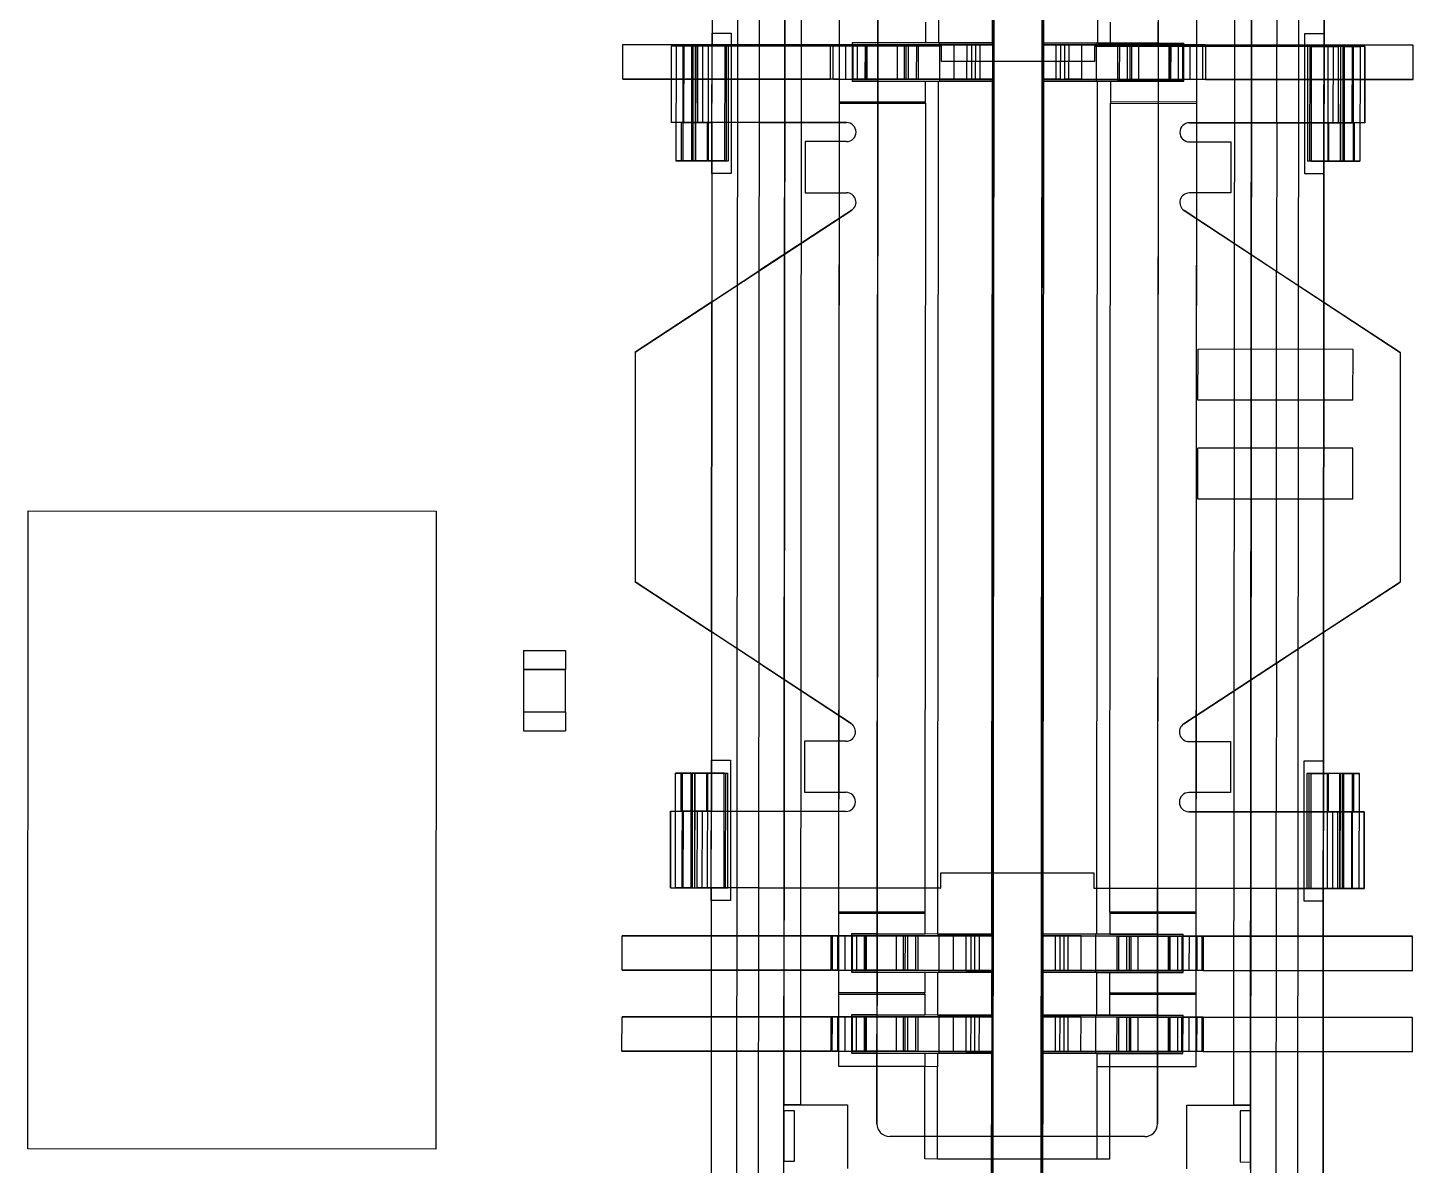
# Model space of a CAD drawing. Extents: x 21 to 75.1, y 333 to 387.
# Drawn here: x 52.6 to 63.47, y 354.5 to 363.42 of the extents above; entities that cross this region are included whole.
import ezdxf

# ---------------------------------------------------------------- set-up
doc = ezdxf.new("R2010")
doc.units = 0
doc.layers.get('0').update_dxf_attribs({"linetype": 'CONTINUOUS'})

msp = doc.modelspace()

# ---------------------------------------------------------------- linework, layer by layer
at = {"color": 7, "linetype": 'CONTINUOUS'}
for p, q in [((57.973, 367.177), (57.97, 363.377)), ((58.173, 367.177), (58.161, 352.777)), ((62.573, 367.173), (62.561, 352.773)), ((62.773, 367.173), (62.77, 363.373)), ((57.972, 366.377), (57.97, 363.277)), ((58.342, 366.377), (58.34, 363.277)), ((58.532, 353.576), (58.542, 366.376)), ((62.202, 366.373), (62.192, 353.573)), ((62.402, 366.373), (62.4, 363.273)), ((62.77, 363.273), (62.772, 366.373)), ((58.172, 366.077), (58.162, 353.877)), ((62.572, 366.073), (62.562, 353.873)), ((59.271, 365.123), (59.27, 363.276)), ((61.47, 363.274), (61.471, 365.122)), ((58.541, 364.976), (58.533, 354.976)), ((58.671, 364.976), (58.663, 354.976)), ((62.063, 354.974), (62.071, 364.974)), ((62.193, 354.973), (62.201, 364.973)), ((58.963, 355.276), (58.971, 364.676)), ((60.181, 364.675), (60.171, 353.025)), ((60.173, 354.551), (60.181, 364.675)), ((60.551, 353.025), (60.561, 364.675)), ((60.561, 364.675), (60.553, 354.551)), ((61.771, 364.674), (61.763, 355.274)), ((59.27, 363.301), (59.27, 363.636)), ((59.745, 363.635), (59.745, 363.3)), ((60.17, 363.3), (60.17, 363.635)), ((60.57, 363.635), (60.57, 363.3)), ((60.995, 363.299), (60.995, 363.634)), ((61.47, 363.634), (61.47, 363.299)), ((58.969, 362.839), (58.97, 363.464)), ((59.645, 363.463), (59.645, 363.301)), ((61.095, 363.299), (61.095, 363.462)), ((61.77, 363.461), (61.769, 362.836)), ((57.269, 363.017), (57.27, 363.287)), ((58.9, 363.286), (57.27, 363.287)), ((57.27, 363.287), (58.92, 363.286)), ((57.969, 362.277), (57.97, 363.377)), ((57.97, 363.377), (58.12, 363.377)), ((58.12, 363.377), (58.119, 362.277)), ((58.899, 363.016), (58.9, 363.286)), ((58.967, 363.286), (58.9, 363.286)), ((58.919, 363.016), (58.92, 363.286)), ((58.92, 363.286), (59.019, 363.286)), ((58.967, 363.286), (58.966, 363.016)), ((59.422, 363.286), (58.967, 363.286)), ((59.018, 363.016), (59.019, 363.286)), ((59.019, 363.286), (59.489, 363.286)), ((59.07, 363.301), (59.069, 363.001)), ((59.07, 363.286), (59.069, 363.016)), ((59.27, 363.301), (59.07, 363.301)), ((59.645, 363.301), (59.07, 363.301)), ((59.11, 363.286), (59.07, 363.286)), ((59.078, 363.286), (59.478, 363.286)), ((59.078, 363.016), (59.078, 363.286)), ((59.511, 363.286), (59.11, 363.286)), ((59.11, 363.016), (59.11, 363.286)), ((59.17, 363.286), (59.169, 363.016)), ((59.186, 363.286), (59.17, 363.286)), ((59.175, 363.286), (59.174, 363.016)), ((59.575, 363.286), (59.175, 363.286)), ((59.186, 363.286), (59.511, 363.286)), ((59.186, 363.016), (59.186, 363.286)), ((59.269, 363.001), (59.27, 363.301)), ((59.757, 363.3), (59.27, 363.301)), ((59.422, 363.286), (59.422, 363.016)), ((59.59, 363.286), (59.422, 363.286)), ((59.478, 363.286), (59.97, 363.285)), ((59.478, 363.016), (59.478, 363.286)), ((59.489, 363.286), (59.489, 363.016)), ((59.489, 363.286), (59.59, 363.286)), ((59.511, 363.016), (59.511, 363.286)), ((59.574, 363.016), (59.575, 363.286)), ((59.575, 363.286), (59.87, 363.285)), ((59.589, 363.016), (59.59, 363.286)), ((59.59, 363.286), (60.17, 363.285)), ((60.07, 363.285), (59.59, 363.286)), ((59.745, 363.3), (59.645, 363.301)), ((59.745, 363.3), (60.17, 363.3)), ((59.756, 363), (59.757, 363.3)), ((60.17, 363.3), (59.757, 363.3)), ((59.869, 363.015), (59.87, 363.285)), ((60.005, 363.285), (59.87, 363.285)), ((59.969, 363.015), (59.97, 363.285)), ((59.97, 363.285), (60.005, 363.285)), ((60.005, 363.285), (60.004, 363.015)), ((60.005, 363.285), (60.035, 363.285)), ((60.035, 363.285), (60.034, 363.015)), ((60.035, 363.285), (60.07, 363.285)), ((60.17, 363.285), (60.035, 363.285)), ((60.07, 363.285), (60.069, 363.015)), ((60.17, 363.285), (60.07, 363.285)), ((60.17, 363.3), (60.169, 363)), ((60.17, 363.285), (60.169, 363.015)), ((60.17, 363.285), (60.17, 363.3)), ((60.57, 363.3), (60.569, 363)), ((60.569, 363.015), (60.57, 363.285)), ((60.57, 363.3), (60.57, 363.285)), ((60.57, 363.3), (60.995, 363.299)), ((60.983, 363.299), (60.57, 363.3)), ((60.57, 363.285), (60.67, 363.285)), ((60.705, 363.285), (60.57, 363.285)), ((60.57, 363.285), (61.15, 363.284)), ((60.669, 363.015), (60.67, 363.285)), ((61.15, 363.284), (60.67, 363.285)), ((60.705, 363.285), (60.67, 363.285)), ((60.704, 363.015), (60.705, 363.285)), ((60.735, 363.285), (60.705, 363.285)), ((60.735, 363.285), (60.734, 363.015)), ((60.87, 363.285), (60.735, 363.285)), ((60.77, 363.285), (60.735, 363.285)), ((60.769, 363.015), (60.77, 363.285)), ((60.77, 363.285), (61.261, 363.284)), ((60.869, 363.015), (60.87, 363.285)), ((60.87, 363.285), (61.165, 363.284)), ((60.983, 363.299), (60.983, 362.999)), ((61.47, 363.299), (60.983, 363.299)), ((60.995, 363.299), (61.095, 363.299)), ((61.095, 363.299), (61.67, 363.299)), ((61.15, 363.284), (61.149, 363.014)), ((61.15, 363.284), (61.25, 363.284)), ((61.317, 363.284), (61.15, 363.284)), ((61.165, 363.284), (61.164, 363.014)), ((61.565, 363.284), (61.165, 363.284)), ((61.228, 363.284), (61.553, 363.284)), ((61.629, 363.284), (61.228, 363.284)), ((61.228, 363.014), (61.228, 363.284)), ((61.25, 363.014), (61.25, 363.284)), ((61.25, 363.284), (61.719, 363.284)), ((61.261, 363.284), (61.661, 363.284)), ((61.261, 363.014), (61.261, 363.284)), ((61.772, 363.284), (61.317, 363.284)), ((61.317, 363.014), (61.317, 363.284)), ((61.47, 363.299), (61.469, 362.999)), ((61.47, 363.299), (61.67, 363.299)), ((61.553, 363.284), (61.57, 363.284)), ((61.553, 363.284), (61.553, 363.014)), ((61.564, 363.014), (61.565, 363.284)), ((61.569, 363.014), (61.57, 363.284)), ((61.629, 363.284), (61.669, 363.284)), ((61.629, 363.014), (61.629, 363.284)), ((61.661, 363.014), (61.661, 363.284)), ((61.669, 362.999), (61.67, 363.299)), ((61.669, 363.014), (61.67, 363.284)), ((62.619, 362.273), (62.62, 363.373)), ((62.62, 363.373), (62.77, 363.373)), ((62.77, 363.373), (62.769, 362.273)), ((57.65, 363.277), (57.649, 362.677)), ((57.65, 363.277), (57.649, 362.677)), ((57.742, 363.277), (57.65, 363.277)), ((57.65, 363.277), (57.75, 363.277)), ((57.688, 363.277), (57.687, 362.377)), ((57.842, 363.277), (57.688, 363.277)), ((57.688, 363.277), (57.821, 363.277)), ((57.742, 363.277), (57.741, 362.377)), ((57.809, 363.277), (57.742, 363.277)), ((57.749, 362.677), (57.75, 363.277)), ((57.75, 363.277), (59.77, 363.275)), ((57.809, 363.277), (57.808, 362.377)), ((57.809, 363.277), (57.839, 363.277)), ((57.821, 362.377), (57.821, 363.277)), ((57.839, 362.377), (57.84, 363.277)), ((57.842, 363.277), (57.841, 362.377)), ((58.081, 363.277), (57.842, 363.277)), ((57.856, 363.277), (57.856, 362.677)), ((57.856, 363.277), (57.856, 362.677)), ((57.896, 363.277), (57.856, 363.277)), ((57.856, 363.277), (57.94, 363.277)), ((57.896, 363.277), (57.896, 362.677)), ((57.97, 363.277), (57.896, 363.277)), ((57.94, 363.277), (57.939, 362.377)), ((57.94, 363.277), (58.069, 363.277)), ((57.969, 362.677), (57.97, 363.277)), ((57.97, 363.277), (58.34, 363.277)), ((58.069, 363.277), (58.068, 362.377)), ((58.069, 363.277), (58.099, 363.277)), ((58.081, 363.277), (58.081, 362.377)), ((58.099, 362.377), (58.1, 363.277)), ((58.34, 363.277), (58.339, 362.677)), ((59.27, 363.276), (58.34, 363.277)), ((59.27, 363.276), (59.264, 356.676)), ((59.77, 363.275), (59.27, 363.276)), ((59.77, 363.155), (59.77, 363.275)), ((60.97, 363.274), (60.97, 363.154)), ((61.47, 363.274), (60.97, 363.274)), ((60.97, 363.274), (62.99, 363.273)), ((61.47, 363.274), (61.464, 356.674)), ((62.4, 363.273), (61.47, 363.274)), ((61.719, 363.014), (61.719, 363.284)), ((61.719, 363.284), (61.82, 363.284)), ((61.839, 363.284), (61.772, 363.284)), ((61.772, 363.014), (61.772, 363.284)), ((61.819, 363.014), (61.82, 363.284)), ((61.82, 363.284), (63.47, 363.282)), ((63.47, 363.282), (61.839, 363.284)), ((61.839, 363.284), (61.839, 363.014)), ((62.399, 362.673), (62.4, 363.273)), ((62.77, 363.273), (62.4, 363.273)), ((62.64, 363.273), (62.639, 362.373)), ((62.67, 363.273), (62.64, 363.273)), ((62.658, 363.273), (62.657, 362.373)), ((62.898, 363.273), (62.658, 363.273)), ((62.67, 363.273), (62.67, 362.373)), ((62.67, 363.273), (62.799, 363.273)), ((62.769, 362.673), (62.77, 363.273)), ((62.843, 363.273), (62.77, 363.273)), ((62.799, 363.273), (62.799, 362.373)), ((62.799, 363.273), (62.883, 363.273)), ((62.842, 362.673), (62.843, 363.273)), ((62.883, 363.273), (62.843, 363.273)), ((62.882, 362.673), (62.883, 363.273)), ((62.882, 362.673), (62.883, 363.273)), ((62.898, 363.273), (62.897, 362.373)), ((63.052, 363.273), (62.898, 363.273)), ((62.9, 363.273), (62.899, 362.373)), ((62.93, 363.273), (62.9, 363.273)), ((62.918, 363.273), (62.917, 362.373)), ((62.918, 363.273), (63.052, 363.273)), ((62.93, 362.373), (62.93, 363.273)), ((62.998, 363.273), (62.93, 363.273)), ((62.99, 363.273), (62.989, 362.673)), ((63.09, 363.273), (62.99, 363.273)), ((62.998, 363.273), (62.997, 362.373)), ((63.09, 363.273), (62.998, 363.273)), ((63.052, 363.273), (63.051, 362.373)), ((63.089, 362.673), (63.09, 363.273)), ((63.09, 363.273), (63.089, 362.673)), ((63.469, 363.012), (63.47, 363.282)), ((60.97, 363.154), (59.77, 363.155)), ((57.269, 363.017), (58.899, 363.016)), ((58.919, 363.016), (57.269, 363.017)), ((58.966, 363.016), (58.899, 363.016)), ((58.919, 363.016), (59.018, 363.016)), ((58.966, 363.016), (59.422, 363.016)), ((59.018, 363.016), (59.489, 363.016)), ((59.069, 363.001), (59.644, 363.001)), ((59.269, 363.001), (59.069, 363.001)), ((59.11, 363.016), (59.07, 363.016)), ((59.078, 363.016), (59.478, 363.016)), ((59.511, 363.016), (59.11, 363.016)), ((59.186, 363.016), (59.17, 363.016)), ((59.574, 363.016), (59.174, 363.016)), ((59.186, 363.016), (59.511, 363.016)), ((59.264, 356.316), (59.269, 363.001)), ((59.269, 363.001), (59.756, 363)), ((59.589, 363.016), (59.422, 363.016)), ((59.478, 363.016), (59.969, 363.015)), ((59.489, 363.016), (59.589, 363.016)), ((59.869, 363.015), (59.574, 363.016)), ((59.589, 363.016), (60.169, 363.015)), ((60.069, 363.015), (59.589, 363.016)), ((59.644, 363.001), (59.744, 363)), ((59.644, 362.838), (59.644, 363.001)), ((59.744, 363), (59.739, 356.315)), ((59.744, 363), (60.169, 363)), ((60.169, 363), (59.756, 363)), ((60.004, 363.015), (59.869, 363.015)), ((59.969, 363.015), (60.004, 363.015)), ((60.004, 363.015), (60.034, 363.015)), ((60.034, 363.015), (60.069, 363.015)), ((60.034, 363.015), (60.169, 363.015)), ((60.169, 363.015), (60.069, 363.015)), ((60.164, 356.315), (60.169, 363)), ((60.169, 363), (60.169, 363.015)), ((60.569, 363), (60.564, 356.315)), ((60.669, 363.015), (60.569, 363.015)), ((60.569, 363.015), (61.149, 363.014)), ((60.704, 363.015), (60.569, 363.015)), ((60.569, 363.015), (60.569, 363)), ((60.569, 363), (60.994, 362.999)), ((60.983, 362.999), (60.569, 363)), ((61.149, 363.014), (60.669, 363.015)), ((60.669, 363.015), (60.704, 363.015)), ((60.704, 363.015), (60.734, 363.015)), ((60.734, 363.015), (60.769, 363.015)), ((60.869, 363.015), (60.734, 363.015)), ((60.769, 363.015), (61.261, 363.014)), ((61.164, 363.014), (60.869, 363.015)), ((61.469, 362.999), (60.983, 362.999)), ((60.989, 356.314), (60.994, 362.999)), ((60.994, 362.999), (61.094, 362.999)), ((61.094, 362.999), (61.094, 362.837)), ((61.094, 362.999), (61.669, 362.999)), ((61.149, 363.014), (61.25, 363.014)), ((61.317, 363.014), (61.149, 363.014)), ((61.564, 363.014), (61.164, 363.014)), ((61.629, 363.014), (61.228, 363.014)), ((61.228, 363.014), (61.553, 363.014)), ((61.719, 363.014), (61.25, 363.014)), ((61.261, 363.014), (61.661, 363.014)), ((61.772, 363.014), (61.317, 363.014)), ((61.469, 362.999), (61.464, 356.314)), ((61.669, 362.999), (61.469, 362.999)), ((61.553, 363.014), (61.569, 363.014)), ((61.629, 363.014), (61.669, 363.014)), ((61.819, 363.014), (61.719, 363.014)), ((61.839, 363.014), (61.772, 363.014)), ((63.469, 363.012), (61.819, 363.014)), ((61.839, 363.014), (63.469, 363.012)), ((58.964, 356.489), (58.969, 362.829)), ((58.969, 362.829), (58.969, 362.839)), ((58.969, 362.839), (59.644, 362.838)), ((58.969, 362.829), (59.644, 362.828)), ((59.644, 362.828), (59.639, 356.488)), ((59.644, 362.828), (59.644, 362.838)), ((61.089, 356.487), (61.094, 362.827)), ((61.094, 362.837), (61.094, 362.827)), ((61.769, 362.836), (61.094, 362.837)), ((61.094, 362.827), (61.769, 362.826)), ((61.769, 362.826), (61.764, 356.486)), ((61.769, 362.836), (61.769, 362.826)), ((57.731, 362.677), (57.649, 362.677)), ((57.749, 362.677), (57.649, 362.677)), ((57.731, 362.677), (57.931, 362.677)), ((57.731, 362.377), (57.731, 362.677)), ((59.024, 362.676), (57.749, 362.677)), ((57.856, 362.677), (57.931, 362.677)), ((57.856, 362.677), (57.896, 362.677)), ((57.896, 362.677), (57.969, 362.677)), ((57.931, 362.677), (57.931, 362.377)), ((57.969, 362.677), (57.968, 361.27)), ((58.339, 362.677), (57.969, 362.677)), ((58.339, 362.677), (58.338, 361.513)), ((58.339, 362.677), (59.024, 362.676)), ((62.989, 362.673), (61.714, 362.674)), ((61.714, 362.674), (62.399, 362.673)), ((62.399, 362.673), (62.398, 361.509)), ((62.399, 362.673), (62.769, 362.673)), ((62.768, 361.266), (62.769, 362.673)), ((62.769, 362.673), (62.842, 362.673)), ((62.807, 362.673), (63.007, 362.673)), ((62.807, 362.373), (62.807, 362.673)), ((62.807, 362.673), (62.882, 362.673)), ((62.842, 362.673), (62.882, 362.673)), ((63.089, 362.673), (62.989, 362.673)), ((63.007, 362.673), (63.007, 362.373)), ((63.089, 362.673), (63.007, 362.673)), ((58.699, 362.526), (58.699, 362.126)), ((59.024, 362.526), (58.699, 362.526)), ((61.714, 362.524), (62.039, 362.524)), ((62.039, 362.524), (62.039, 362.124)), ((57.687, 362.377), (57.821, 362.377)), ((57.841, 362.377), (57.687, 362.377)), ((57.731, 362.377), (57.931, 362.377)), ((57.741, 362.377), (57.731, 362.377)), ((57.808, 362.377), (57.741, 362.377)), ((57.808, 362.377), (57.839, 362.377)), ((58.081, 362.377), (57.841, 362.377)), ((57.931, 362.377), (57.939, 362.377)), ((57.939, 362.377), (58.068, 362.377)), ((58.068, 362.377), (58.099, 362.377)), ((62.67, 362.373), (62.639, 362.373)), ((62.897, 362.373), (62.657, 362.373)), ((62.67, 362.373), (62.799, 362.373)), ((62.799, 362.373), (62.807, 362.373)), ((62.807, 362.373), (63.007, 362.373)), ((63.051, 362.373), (62.897, 362.373)), ((62.93, 362.373), (62.899, 362.373)), ((62.917, 362.373), (63.051, 362.373)), ((62.997, 362.373), (62.93, 362.373)), ((63.007, 362.373), (62.997, 362.373)), ((57.969, 362.277), (57.965, 357.677)), ((58.119, 362.277), (57.969, 362.277)), ((62.769, 362.273), (62.619, 362.273)), ((62.769, 362.273), (62.765, 357.673)), ((58.699, 362.126), (59.024, 362.126)), ((62.039, 362.124), (61.714, 362.124)), ((57.368, 360.877), (59.065, 361.988)), ((59.065, 361.988), (58.338, 361.513)), ((62.398, 361.509), (61.673, 361.986)), ((61.673, 361.986), (63.368, 360.873)), ((57.968, 361.27), (58.338, 361.513)), ((58.338, 361.513), (58.336, 358.44)), ((62.396, 358.437), (62.398, 361.509)), ((62.768, 361.266), (62.398, 361.509)), ((57.968, 361.27), (57.368, 360.877)), ((57.966, 358.683), (57.968, 361.27)), ((62.766, 358.68), (62.768, 361.266)), ((63.368, 360.873), (62.768, 361.266)), ((61.781, 360.5), (61.782, 360.899)), ((62.997, 360.898), (61.782, 360.899)), ((62.996, 360.499), (62.997, 360.898)), ((57.368, 360.877), (57.366, 359.077)), ((63.368, 360.873), (63.366, 359.073)), ((62.996, 360.499), (61.781, 360.5)), ((62.996, 360.123), (61.781, 360.124)), ((61.781, 359.725), (61.781, 360.124)), ((62.996, 359.724), (62.996, 360.123)), ((62.996, 359.724), (61.781, 359.725)), ((52.603, 354.631), (52.607, 359.631)), ((52.607, 359.631), (55.807, 359.629)), ((55.807, 359.629), (55.803, 354.629)), ((57.366, 359.077), (57.966, 358.683)), ((59.062, 357.964), (57.366, 359.077)), ((63.366, 359.073), (61.669, 357.962)), ((62.766, 358.68), (63.366, 359.073)), ((57.966, 358.683), (57.965, 357.277)), ((58.336, 358.44), (57.966, 358.683)), ((62.396, 358.437), (62.766, 358.68)), ((62.765, 357.273), (62.766, 358.68)), ((56.491, 358.538), (56.491, 358.388)), ((56.491, 358.538), (56.821, 358.538)), ((56.821, 358.538), (56.821, 358.388)), ((58.336, 358.44), (58.335, 357.277)), ((58.336, 358.44), (59.062, 357.964)), ((61.669, 357.962), (62.396, 358.437)), ((62.396, 358.437), (62.395, 357.273)), ((56.491, 358.388), (56.49, 358.058)), ((56.821, 358.388), (56.491, 358.388)), ((56.491, 358.388), (56.821, 358.388)), ((56.82, 358.058), (56.821, 358.388)), ((56.49, 358.058), (56.82, 358.058)), ((56.49, 358.058), (56.49, 357.908)), ((56.49, 358.058), (56.82, 358.058)), ((56.82, 358.058), (56.82, 357.908)), ((56.49, 357.908), (56.82, 357.908)), ((58.695, 357.826), (58.695, 357.426)), ((59.02, 357.826), (58.695, 357.826)), ((61.71, 357.824), (62.035, 357.824)), ((62.035, 357.824), (62.035, 357.424)), ((57.964, 356.577), (57.965, 357.677)), ((57.965, 357.677), (58.115, 357.677)), ((58.115, 357.677), (58.114, 356.577)), ((62.614, 356.573), (62.615, 357.673)), ((62.615, 357.673), (62.765, 357.673)), ((62.765, 357.673), (62.764, 356.573)), ((57.682, 356.677), (57.683, 357.577)), ((57.683, 357.577), (57.837, 357.577)), ((57.817, 357.577), (57.683, 357.577)), ((57.927, 357.577), (57.727, 357.577)), ((57.727, 357.577), (57.737, 357.577)), ((57.727, 357.277), (57.727, 357.577)), ((57.736, 356.677), (57.737, 357.577)), ((57.737, 357.577), (57.804, 357.577)), ((57.804, 357.577), (57.835, 357.577)), ((57.804, 357.577), (57.804, 356.677)), ((57.816, 356.677), (57.817, 357.577)), ((57.835, 356.677), (57.835, 357.577)), ((57.836, 356.677), (57.837, 357.577)), ((57.837, 357.577), (58.077, 357.577)), ((57.936, 357.577), (57.927, 357.577)), ((57.927, 357.577), (57.927, 357.277)), ((57.935, 356.677), (57.936, 357.577)), ((58.064, 357.577), (57.936, 357.577)), ((58.064, 357.577), (58.095, 357.577)), ((58.064, 356.677), (58.064, 357.577)), ((58.076, 356.677), (58.077, 357.577)), ((58.094, 356.677), (58.095, 357.577)), ((62.635, 357.573), (62.634, 356.673)), ((62.666, 357.573), (62.635, 357.573)), ((62.653, 356.673), (62.654, 357.573)), ((62.893, 357.573), (62.654, 357.573)), ((62.666, 357.573), (62.665, 356.673)), ((62.666, 357.573), (62.795, 357.573)), ((62.795, 357.573), (62.794, 356.673)), ((62.803, 357.573), (62.795, 357.573)), ((63.003, 357.573), (62.803, 357.573)), ((62.803, 357.573), (62.803, 357.273)), ((62.893, 356.673), (62.893, 357.573)), ((63.047, 357.573), (62.893, 357.573)), ((62.895, 357.573), (62.894, 356.673)), ((62.926, 357.573), (62.895, 357.573)), ((62.913, 357.573), (63.047, 357.573)), ((62.913, 357.573), (62.913, 356.673)), ((62.925, 356.673), (62.926, 357.573)), ((62.993, 357.573), (62.926, 357.573)), ((62.992, 356.673), (62.993, 357.573)), ((62.993, 357.573), (63.003, 357.573)), ((63.003, 357.273), (63.003, 357.573)), ((63.046, 356.673), (63.047, 357.573)), ((58.695, 357.426), (59.02, 357.426)), ((62.035, 357.424), (61.71, 357.424)), ((57.645, 357.277), (57.644, 356.677)), ((57.644, 356.677), (57.645, 357.277)), ((57.645, 357.277), (57.727, 357.277)), ((57.645, 357.277), (57.745, 357.277)), ((57.927, 357.277), (57.727, 357.277)), ((57.744, 356.677), (57.745, 357.277)), ((57.745, 357.277), (59.02, 357.276)), ((57.852, 357.277), (57.851, 356.677)), ((57.852, 357.277), (57.851, 356.677)), ((57.927, 357.277), (57.852, 357.277)), ((57.892, 357.277), (57.852, 357.277)), ((57.892, 357.277), (57.891, 356.677)), ((57.965, 357.277), (57.892, 357.277)), ((57.964, 356.677), (57.965, 357.277)), ((57.965, 357.277), (58.335, 357.277)), ((58.335, 357.277), (58.334, 356.677)), ((59.02, 357.276), (58.335, 357.277)), ((61.71, 357.274), (62.985, 357.273)), ((62.395, 357.273), (61.71, 357.274)), ((62.394, 356.673), (62.395, 357.273)), ((62.765, 357.273), (62.395, 357.273)), ((62.764, 356.673), (62.765, 357.273)), ((62.838, 357.273), (62.765, 357.273)), ((62.803, 357.273), (62.878, 357.273)), ((63.003, 357.273), (62.803, 357.273)), ((62.878, 357.273), (62.838, 357.273)), ((62.838, 356.673), (62.838, 357.273)), ((62.878, 356.673), (62.878, 357.273)), ((62.878, 356.673), (62.878, 357.273)), ((62.985, 357.273), (62.984, 356.673)), ((62.985, 357.273), (63.085, 357.273)), ((63.085, 357.273), (63.003, 357.273)), ((63.084, 356.673), (63.085, 357.273)), ((63.085, 357.273), (63.084, 356.673)), ((59.764, 356.675), (59.765, 356.795)), ((59.765, 356.795), (60.965, 356.794)), ((60.965, 356.794), (60.964, 356.674)), ((57.644, 356.677), (57.736, 356.677)), ((57.644, 356.677), (57.744, 356.677)), ((57.816, 356.677), (57.682, 356.677)), ((57.682, 356.677), (57.836, 356.677)), ((57.736, 356.677), (57.804, 356.677)), ((59.764, 356.675), (57.744, 356.677)), ((57.804, 356.677), (57.834, 356.677)), ((57.836, 356.677), (58.076, 356.677)), ((57.935, 356.677), (57.851, 356.677)), ((57.851, 356.677), (57.891, 356.677)), ((57.891, 356.677), (57.964, 356.677)), ((58.064, 356.677), (57.935, 356.677)), ((57.964, 356.677), (57.962, 353.577)), ((58.334, 356.677), (57.964, 356.677)), ((58.064, 356.677), (58.094, 356.677)), ((58.334, 356.677), (58.332, 353.577)), ((58.334, 356.677), (59.264, 356.676)), ((59.264, 356.676), (59.263, 354.828)), ((59.264, 356.676), (59.764, 356.675)), ((60.964, 356.674), (61.464, 356.674)), ((62.984, 356.673), (60.964, 356.674)), ((61.463, 354.827), (61.464, 356.674)), ((61.464, 356.674), (62.394, 356.673)), ((62.394, 356.673), (62.392, 353.573)), ((62.394, 356.673), (62.764, 356.673)), ((62.665, 356.673), (62.635, 356.673)), ((62.653, 356.673), (62.893, 356.673)), ((62.794, 356.673), (62.665, 356.673)), ((62.762, 353.573), (62.764, 356.673)), ((62.764, 356.673), (62.838, 356.673)), ((62.794, 356.673), (62.878, 356.673)), ((62.838, 356.673), (62.878, 356.673)), ((62.893, 356.673), (63.046, 356.673)), ((62.925, 356.673), (62.895, 356.673)), ((63.046, 356.673), (62.913, 356.673)), ((62.925, 356.673), (62.992, 356.673)), ((62.984, 356.673), (63.084, 356.673)), ((63.084, 356.673), (62.992, 356.673)), ((57.964, 356.577), (57.961, 352.777)), ((58.114, 356.577), (57.964, 356.577)), ((62.764, 356.573), (62.614, 356.573)), ((62.764, 356.573), (62.761, 352.773)), ((58.964, 356.479), (58.964, 356.489)), ((58.964, 356.489), (59.639, 356.488)), ((58.964, 355.854), (58.964, 356.479)), ((58.964, 356.479), (59.639, 356.478)), ((59.639, 356.488), (59.639, 356.478)), ((59.639, 356.478), (59.639, 356.316)), ((61.089, 356.487), (61.089, 356.477)), ((61.764, 356.486), (61.089, 356.487)), ((61.089, 356.477), (61.089, 356.314)), ((61.764, 356.476), (61.089, 356.477)), ((61.764, 356.486), (61.764, 356.476)), ((61.764, 356.476), (61.764, 355.851)), ((58.905, 356.301), (57.264, 356.302)), ((57.264, 356.032), (57.264, 356.302)), ((57.264, 356.302), (58.914, 356.301)), ((58.954, 356.301), (58.905, 356.301)), ((58.905, 356.031), (58.905, 356.301)), ((58.914, 356.031), (58.914, 356.301)), ((58.914, 356.301), (59.015, 356.301)), ((59.417, 356.301), (58.954, 356.301)), ((58.954, 356.301), (58.954, 356.031)), ((59.014, 356.031), (59.015, 356.301)), ((59.015, 356.301), (59.484, 356.301)), ((59.264, 356.316), (59.064, 356.316)), ((59.064, 356.316), (59.639, 356.316)), ((59.064, 356.316), (59.064, 356.016)), ((59.064, 356.301), (59.064, 356.031)), ((59.105, 356.301), (59.064, 356.301)), ((59.072, 356.301), (59.472, 356.301)), ((59.072, 356.031), (59.072, 356.301)), ((59.506, 356.301), (59.105, 356.301)), ((59.105, 356.031), (59.105, 356.301)), ((59.164, 356.301), (59.164, 356.031)), ((59.181, 356.301), (59.164, 356.301)), ((59.569, 356.301), (59.169, 356.301)), ((59.169, 356.301), (59.169, 356.031)), ((59.181, 356.301), (59.506, 356.301)), ((59.181, 356.031), (59.181, 356.301)), ((59.264, 356.016), (59.264, 356.316)), ((59.751, 356.315), (59.264, 356.316)), ((59.584, 356.301), (59.417, 356.301)), ((59.417, 356.031), (59.417, 356.301)), ((59.472, 356.301), (59.964, 356.3)), ((59.472, 356.031), (59.472, 356.301)), ((59.484, 356.301), (59.483, 356.031)), ((59.484, 356.301), (59.584, 356.301)), ((59.505, 356.031), (59.506, 356.301)), ((59.569, 356.301), (59.864, 356.3)), ((59.569, 356.031), (59.569, 356.301)), ((59.584, 356.301), (59.584, 356.031)), ((59.584, 356.301), (60.164, 356.3)), ((60.064, 356.3), (59.584, 356.301)), ((59.739, 356.315), (59.639, 356.316)), ((59.739, 356.315), (60.164, 356.315)), ((60.164, 356.315), (59.751, 356.315)), ((59.751, 356.015), (59.751, 356.315)), ((59.999, 356.3), (59.864, 356.3)), ((59.864, 356.03), (59.864, 356.3)), ((59.964, 356.3), (59.999, 356.3)), ((59.964, 356.03), (59.964, 356.3)), ((59.999, 356.3), (60.029, 356.3)), ((59.999, 356.3), (59.999, 356.03)), ((60.029, 356.3), (60.064, 356.3)), ((60.164, 356.3), (60.029, 356.3)), ((60.029, 356.3), (60.029, 356.03)), ((60.064, 356.3), (60.064, 356.03)), ((60.164, 356.3), (60.064, 356.3)), ((60.164, 356.3), (60.164, 356.315)), ((60.164, 356.315), (60.164, 356.015)), ((60.164, 356.3), (60.164, 356.03)), ((60.989, 356.314), (60.564, 356.315)), ((60.564, 356.315), (60.564, 356.3)), ((60.564, 356.315), (60.564, 356.015)), ((60.977, 356.314), (60.564, 356.315)), ((60.564, 356.3), (60.664, 356.3)), ((60.699, 356.3), (60.564, 356.3)), ((60.564, 356.03), (60.564, 356.3)), ((60.564, 356.3), (61.144, 356.299)), ((61.144, 356.299), (60.664, 356.3)), ((60.664, 356.03), (60.664, 356.3)), ((60.699, 356.3), (60.664, 356.3)), ((60.729, 356.3), (60.699, 356.3)), ((60.699, 356.03), (60.699, 356.3)), ((60.864, 356.3), (60.729, 356.3)), ((60.764, 356.3), (60.729, 356.3)), ((60.729, 356.3), (60.729, 356.03)), ((60.764, 356.3), (61.256, 356.299)), ((60.764, 356.03), (60.764, 356.3)), ((60.864, 356.3), (61.159, 356.299)), ((60.864, 356.03), (60.864, 356.3)), ((60.977, 356.314), (60.977, 356.014)), ((61.464, 356.314), (60.977, 356.314)), ((61.089, 356.314), (60.989, 356.314)), ((61.089, 356.314), (61.664, 356.314)), ((61.144, 356.299), (61.144, 356.029)), ((61.144, 356.299), (61.245, 356.299)), ((61.311, 356.299), (61.144, 356.299)), ((61.559, 356.299), (61.159, 356.299)), ((61.159, 356.299), (61.159, 356.029)), ((61.222, 356.029), (61.223, 356.299)), ((61.223, 356.299), (61.547, 356.299)), ((61.623, 356.299), (61.223, 356.299)), ((61.244, 356.029), (61.245, 356.299)), ((61.245, 356.299), (61.714, 356.299)), ((61.256, 356.299), (61.656, 356.299)), ((61.256, 356.029), (61.256, 356.299)), ((61.774, 356.299), (61.311, 356.299)), ((61.311, 356.029), (61.311, 356.299)), ((61.464, 356.314), (61.664, 356.314)), ((61.464, 356.314), (61.464, 356.014)), ((61.547, 356.299), (61.564, 356.299)), ((61.547, 356.299), (61.547, 356.029)), ((61.559, 356.029), (61.559, 356.299)), ((61.564, 356.029), (61.564, 356.299)), ((61.623, 356.299), (61.664, 356.299)), ((61.623, 356.029), (61.623, 356.299)), ((61.656, 356.029), (61.656, 356.299)), ((61.664, 356.014), (61.664, 356.314)), ((61.664, 356.029), (61.664, 356.299)), ((61.713, 356.029), (61.714, 356.299)), ((61.714, 356.299), (61.814, 356.299)), ((61.823, 356.299), (61.774, 356.299)), ((61.774, 356.029), (61.774, 356.299)), ((61.814, 356.029), (61.814, 356.299)), ((61.814, 356.299), (63.464, 356.297)), ((63.464, 356.297), (61.823, 356.299)), ((61.823, 356.299), (61.823, 356.029)), ((63.464, 356.027), (63.464, 356.297)), ((57.264, 356.032), (58.905, 356.031)), ((58.914, 356.031), (57.264, 356.032)), ((58.954, 356.031), (58.905, 356.031)), ((58.914, 356.031), (59.014, 356.031)), ((58.954, 356.031), (59.417, 356.031)), ((59.014, 356.031), (59.483, 356.031)), ((59.105, 356.031), (59.064, 356.031)), ((59.064, 356.016), (59.639, 356.016)), ((59.264, 356.016), (59.064, 356.016)), ((59.072, 356.031), (59.472, 356.031)), ((59.505, 356.031), (59.105, 356.031)), ((59.181, 356.031), (59.164, 356.031)), ((59.569, 356.031), (59.169, 356.031)), ((59.181, 356.031), (59.505, 356.031)), ((59.264, 356.016), (59.751, 356.015)), ((59.264, 355.681), (59.264, 356.016)), ((59.417, 356.031), (59.584, 356.031)), ((59.472, 356.031), (59.964, 356.03)), ((59.483, 356.031), (59.584, 356.031)), ((59.864, 356.03), (59.569, 356.031)), ((59.584, 356.031), (60.164, 356.03)), ((60.064, 356.03), (59.584, 356.031)), ((59.639, 356.016), (59.739, 356.015)), ((59.639, 356.016), (59.639, 355.853)), ((59.739, 356.015), (60.164, 356.015)), ((59.739, 356.015), (59.739, 355.68)), ((60.164, 356.015), (59.751, 356.015)), ((59.999, 356.03), (59.864, 356.03)), ((59.964, 356.03), (59.999, 356.03)), ((59.999, 356.03), (60.029, 356.03)), ((60.029, 356.03), (60.064, 356.03)), ((60.029, 356.03), (60.164, 356.03)), ((60.164, 356.03), (60.064, 356.03)), ((60.164, 356.015), (60.164, 356.03)), ((60.164, 355.68), (60.164, 356.015)), ((60.664, 356.03), (60.564, 356.03)), ((60.564, 356.03), (61.144, 356.029)), ((60.699, 356.03), (60.564, 356.03)), ((60.564, 356.03), (60.564, 356.015)), ((60.564, 356.015), (60.564, 355.68)), ((60.977, 356.014), (60.564, 356.015)), ((60.564, 356.015), (60.989, 356.014)), ((61.144, 356.029), (60.664, 356.03)), ((60.664, 356.03), (60.699, 356.03)), ((60.699, 356.03), (60.729, 356.03)), ((60.729, 356.03), (60.764, 356.03)), ((60.864, 356.03), (60.729, 356.03)), ((60.764, 356.03), (61.256, 356.029)), ((61.159, 356.029), (60.864, 356.03)), ((61.464, 356.014), (60.977, 356.014)), ((60.989, 355.679), (60.989, 356.014)), ((60.989, 356.014), (61.089, 356.014)), ((61.089, 355.852), (61.089, 356.014)), ((61.089, 356.014), (61.664, 356.014)), ((61.144, 356.029), (61.244, 356.029)), ((61.311, 356.029), (61.144, 356.029)), ((61.559, 356.029), (61.159, 356.029)), ((61.623, 356.029), (61.222, 356.029)), ((61.222, 356.029), (61.547, 356.029)), ((61.713, 356.029), (61.244, 356.029)), ((61.256, 356.029), (61.656, 356.029)), ((61.774, 356.029), (61.311, 356.029)), ((61.664, 356.014), (61.464, 356.014)), ((61.464, 356.014), (61.464, 355.679)), ((61.547, 356.029), (61.564, 356.029)), ((61.623, 356.029), (61.664, 356.029)), ((61.814, 356.029), (61.713, 356.029)), ((61.823, 356.029), (61.774, 356.029)), ((63.464, 356.027), (61.814, 356.029)), ((61.823, 356.029), (63.464, 356.027)), ((58.963, 355.276), (58.964, 355.844)), ((59.639, 355.853), (58.964, 355.854)), ((58.964, 355.844), (58.964, 355.854)), ((58.964, 355.844), (59.639, 355.843)), ((59.639, 355.843), (59.639, 355.853)), ((59.639, 355.843), (59.639, 355.681)), ((61.089, 355.842), (61.089, 355.852)), ((61.764, 355.851), (61.089, 355.852)), ((61.089, 355.679), (61.089, 355.842)), ((61.764, 355.841), (61.089, 355.842)), ((61.764, 355.841), (61.763, 355.274)), ((61.764, 355.851), (61.764, 355.841)), ((59.064, 355.681), (59.063, 355.381)), ((59.264, 355.681), (59.064, 355.681)), ((59.064, 355.681), (59.639, 355.681)), ((59.263, 355.381), (59.264, 355.681)), ((59.75, 355.68), (59.264, 355.681)), ((59.739, 355.68), (59.639, 355.681)), ((59.739, 355.68), (60.164, 355.68)), ((60.164, 355.68), (59.75, 355.68)), ((59.75, 355.38), (59.75, 355.68)), ((60.164, 355.68), (60.163, 355.38)), ((60.164, 355.665), (60.164, 355.68)), ((60.564, 355.68), (60.563, 355.38)), ((60.564, 355.68), (60.564, 355.665)), ((60.564, 355.68), (60.989, 355.679)), ((60.977, 355.679), (60.564, 355.68)), ((60.977, 355.679), (60.977, 355.379)), ((61.464, 355.679), (60.977, 355.679)), ((60.989, 355.679), (61.089, 355.679)), ((61.089, 355.679), (61.664, 355.679)), ((61.464, 355.679), (61.463, 355.379)), ((61.464, 355.679), (61.664, 355.679)), ((61.663, 355.379), (61.664, 355.679)), ((57.263, 355.397), (57.264, 355.667)), ((58.905, 355.666), (57.264, 355.667)), ((57.264, 355.667), (58.914, 355.666)), ((58.954, 355.666), (58.905, 355.666)), ((58.905, 355.396), (58.905, 355.666)), ((58.913, 355.396), (58.914, 355.666)), ((58.914, 355.666), (59.014, 355.666)), ((58.954, 355.666), (58.953, 355.396)), ((59.416, 355.666), (58.954, 355.666)), ((59.014, 355.396), (59.014, 355.666)), ((59.014, 355.666), (59.483, 355.666)), ((59.064, 355.666), (59.063, 355.396)), ((59.104, 355.666), (59.064, 355.666)), ((59.072, 355.666), (59.472, 355.666)), ((59.072, 355.396), (59.072, 355.666)), ((59.505, 355.666), (59.104, 355.666)), ((59.104, 355.396), (59.104, 355.666)), ((59.164, 355.666), (59.163, 355.396)), ((59.18, 355.666), (59.164, 355.666)), ((59.169, 355.666), (59.168, 355.396)), ((59.569, 355.666), (59.169, 355.666)), ((59.18, 355.666), (59.505, 355.666)), ((59.18, 355.396), (59.18, 355.666)), ((59.584, 355.666), (59.416, 355.666)), ((59.416, 355.396), (59.416, 355.666)), ((59.472, 355.666), (59.964, 355.665)), ((59.472, 355.396), (59.472, 355.666)), ((59.483, 355.666), (59.483, 355.396)), ((59.483, 355.666), (59.584, 355.666)), ((59.505, 355.396), (59.505, 355.666)), ((59.568, 355.396), (59.569, 355.666)), ((59.569, 355.666), (59.864, 355.665)), ((59.584, 355.666), (59.583, 355.396)), ((59.584, 355.666), (60.164, 355.665)), ((60.064, 355.665), (59.584, 355.666)), ((59.863, 355.395), (59.864, 355.665)), ((59.999, 355.665), (59.864, 355.665)), ((59.963, 355.395), (59.964, 355.665)), ((59.964, 355.665), (59.999, 355.665)), ((59.999, 355.665), (59.998, 355.395)), ((59.999, 355.665), (60.029, 355.665)), ((60.029, 355.665), (60.028, 355.395)), ((60.029, 355.665), (60.064, 355.665)), ((60.164, 355.665), (60.029, 355.665)), ((60.064, 355.665), (60.063, 355.395)), ((60.164, 355.665), (60.064, 355.665)), ((60.164, 355.665), (60.163, 355.395)), ((60.563, 355.395), (60.564, 355.665)), ((60.564, 355.665), (60.664, 355.665)), ((60.699, 355.665), (60.564, 355.665)), ((60.564, 355.665), (61.144, 355.664)), ((60.663, 355.395), (60.664, 355.665)), ((61.144, 355.664), (60.664, 355.665)), ((60.699, 355.665), (60.664, 355.665)), ((60.698, 355.395), (60.699, 355.665)), ((60.729, 355.665), (60.699, 355.665)), ((60.729, 355.665), (60.728, 355.395)), ((60.864, 355.665), (60.729, 355.665)), ((60.764, 355.665), (60.729, 355.665)), ((60.763, 355.395), (60.764, 355.665)), ((60.764, 355.665), (61.255, 355.664)), ((60.863, 355.395), (60.864, 355.665)), ((60.864, 355.665), (61.159, 355.664)), ((61.144, 355.664), (61.143, 355.394)), ((61.144, 355.664), (61.244, 355.664)), ((61.311, 355.664), (61.144, 355.664)), ((61.159, 355.664), (61.158, 355.394)), ((61.559, 355.664), (61.159, 355.664)), ((61.222, 355.664), (61.547, 355.664)), ((61.623, 355.664), (61.222, 355.664)), ((61.222, 355.394), (61.222, 355.664)), ((61.244, 355.394), (61.244, 355.664)), ((61.244, 355.664), (61.713, 355.664)), ((61.255, 355.664), (61.655, 355.664)), ((61.255, 355.394), (61.255, 355.664)), ((61.774, 355.664), (61.311, 355.664)), ((61.311, 355.394), (61.311, 355.664)), ((61.547, 355.664), (61.564, 355.664)), ((61.547, 355.664), (61.547, 355.394)), ((61.558, 355.394), (61.559, 355.664)), ((61.563, 355.394), (61.564, 355.664)), ((61.623, 355.664), (61.663, 355.664)), ((61.623, 355.394), (61.623, 355.664)), ((61.655, 355.394), (61.655, 355.664)), ((61.663, 355.394), (61.664, 355.664)), ((61.713, 355.394), (61.713, 355.664)), ((61.713, 355.664), (61.814, 355.664)), ((61.773, 355.394), (61.774, 355.664)), ((61.822, 355.664), (61.774, 355.664)), ((61.813, 355.394), (61.814, 355.664)), ((61.814, 355.664), (63.464, 355.662)), ((63.464, 355.662), (61.822, 355.664)), ((61.822, 355.664), (61.822, 355.394)), ((63.463, 355.392), (63.464, 355.662)), ((57.263, 355.397), (58.905, 355.396)), ((58.913, 355.396), (57.263, 355.397)), ((58.953, 355.396), (58.905, 355.396)), ((58.913, 355.396), (59.014, 355.396)), ((58.953, 355.396), (59.416, 355.396)), ((59.014, 355.396), (59.483, 355.396)), ((59.063, 355.381), (59.638, 355.381)), ((59.263, 355.381), (59.063, 355.381)), ((59.104, 355.396), (59.064, 355.396)), ((59.072, 355.396), (59.472, 355.396)), ((59.505, 355.396), (59.104, 355.396)), ((59.18, 355.396), (59.163, 355.396)), ((59.568, 355.396), (59.168, 355.396)), ((59.18, 355.396), (59.505, 355.396)), ((59.263, 355.381), (59.75, 355.38)), ((59.263, 354.828), (59.263, 355.381)), ((59.416, 355.396), (59.583, 355.396)), ((59.472, 355.396), (59.963, 355.395)), ((59.483, 355.396), (59.583, 355.396)), ((59.863, 355.395), (59.568, 355.396)), ((59.583, 355.396), (60.163, 355.395)), ((60.063, 355.395), (59.583, 355.396)), ((59.638, 355.381), (59.738, 355.38)), ((59.638, 355.381), (59.638, 355.276)), ((59.738, 355.38), (60.163, 355.38)), ((59.738, 355.38), (59.738, 355.275)), ((60.163, 355.38), (59.75, 355.38)), ((59.998, 355.395), (59.863, 355.395)), ((59.963, 355.395), (59.998, 355.395)), ((59.998, 355.395), (60.028, 355.395)), ((60.028, 355.395), (60.063, 355.395)), ((60.028, 355.395), (60.163, 355.395)), ((60.163, 355.395), (60.063, 355.395)), ((60.161, 353.025), (60.163, 355.38)), ((60.163, 355.38), (60.163, 355.395)), ((60.163, 355.38), (60.163, 354.551)), ((60.563, 355.38), (60.561, 353.025)), ((60.663, 355.395), (60.563, 355.395)), ((60.563, 355.395), (61.143, 355.394)), ((60.698, 355.395), (60.563, 355.395)), ((60.563, 355.395), (60.563, 355.38)), ((60.977, 355.379), (60.563, 355.38)), ((60.563, 354.551), (60.563, 355.38)), ((60.563, 355.38), (60.988, 355.379)), ((61.143, 355.394), (60.663, 355.395)), ((60.663, 355.395), (60.698, 355.395)), ((60.698, 355.395), (60.728, 355.395)), ((60.728, 355.395), (60.763, 355.395)), ((60.863, 355.395), (60.728, 355.395)), ((60.763, 355.395), (61.255, 355.394)), ((61.158, 355.394), (60.863, 355.395)), ((61.463, 355.379), (60.977, 355.379)), ((60.988, 355.379), (60.988, 355.274)), ((60.988, 355.379), (61.088, 355.379)), ((61.088, 355.379), (61.088, 355.274)), ((61.088, 355.379), (61.663, 355.379)), ((61.143, 355.394), (61.244, 355.394)), ((61.311, 355.394), (61.143, 355.394)), ((61.558, 355.394), (61.158, 355.394)), ((61.623, 355.394), (61.222, 355.394)), ((61.222, 355.394), (61.547, 355.394)), ((61.713, 355.394), (61.244, 355.394)), ((61.255, 355.394), (61.655, 355.394)), ((61.773, 355.394), (61.311, 355.394)), ((61.663, 355.379), (61.463, 355.379)), ((61.463, 355.379), (61.463, 354.827)), ((61.547, 355.394), (61.563, 355.394)), ((61.623, 355.394), (61.663, 355.394)), ((61.813, 355.394), (61.713, 355.394)), ((61.822, 355.394), (61.773, 355.394)), ((63.463, 355.392), (61.813, 355.394)), ((61.822, 355.394), (63.463, 355.392)), ((59.638, 355.276), (58.963, 355.276)), ((59.738, 355.275), (59.638, 355.276)), ((59.638, 354.552), (59.638, 355.276)), ((59.738, 354.551), (59.738, 355.275)), ((61.088, 355.274), (60.988, 355.274)), ((60.988, 355.274), (60.988, 354.55)), ((61.763, 355.274), (61.088, 355.274)), ((61.088, 355.274), (61.088, 354.55)), ((58.663, 354.976), (58.533, 354.976)), ((58.533, 354.476), (58.533, 354.976)), ((58.533, 354.976), (59.033, 354.976)), ((58.533, 354.931), (58.613, 354.931)), ((58.533, 354.931), (58.533, 354.531)), ((58.613, 354.931), (58.613, 354.531)), ((58.663, 354.976), (59.033, 354.976)), ((59.033, 354.976), (59.033, 354.476)), ((61.693, 354.474), (61.693, 354.974)), ((61.693, 354.974), (62.063, 354.974)), ((61.693, 354.974), (62.193, 354.973)), ((62.193, 354.973), (62.063, 354.974)), ((62.113, 354.929), (62.113, 354.529)), ((62.193, 354.928), (62.113, 354.929)), ((62.193, 354.473), (62.193, 354.973)), ((62.193, 354.928), (62.193, 354.528)), ((61.363, 354.727), (59.363, 354.728)), ((55.803, 354.629), (52.603, 354.631)), ((58.613, 354.531), (58.533, 354.531)), ((61.088, 354.55), (59.638, 354.552)), ((59.738, 354.551), (59.638, 354.552)), ((60.163, 354.551), (59.738, 354.551)), ((60.163, 354.551), (60.161, 353.025)), ((60.163, 354.551), (60.173, 354.551)), ((60.171, 353.025), (60.173, 354.551)), ((60.553, 354.551), (60.173, 354.551)), ((60.553, 354.551), (60.551, 353.025)), ((60.553, 354.551), (60.563, 354.551)), ((60.561, 353.025), (60.563, 354.551)), ((60.988, 354.55), (60.563, 354.551)), ((61.088, 354.55), (60.988, 354.55)), ((62.113, 354.529), (62.193, 354.528))]:
    msp.add_line(p, q, dxfattribs=at)
for centre, radius, start, end in [((59.024, 362.601), 0.075, 269.9541, 89.9541), ((59.024, 362.601), 0.075, 269.9541, 89.9541), ((61.714, 362.599), 0.075, 89.9541, 269.9541), ((61.714, 362.599), 0.075, 89.9541, 269.9541), ((59.024, 362.051), 0.075, 303.21, 89.9541), ((59.024, 362.051), 0.075, 303.21, 89.9541), ((61.714, 362.049), 0.075, 89.9541, 236.6981), ((61.714, 362.049), 0.075, 89.9541, 236.6981), ((59.02, 357.901), 0.075, 269.9541, 56.6981), ((59.02, 357.901), 0.075, 269.9541, 56.6981), ((61.71, 357.899), 0.075, 123.21, 269.9541), ((61.71, 357.899), 0.075, 123.21, 269.9541), ((59.02, 357.351), 0.075, 269.9541, 89.9541), ((59.02, 357.351), 0.075, 269.9541, 89.9541), ((61.71, 357.349), 0.075, 89.9541, 269.9541), ((61.71, 357.349), 0.075, 89.9541, 269.9541), ((59.363, 354.828), 0.1, 179.9541, 269.9541), ((59.363, 354.828), 0.1, 179.9541, 269.9541), ((61.363, 354.827), 0.1, 269.9541, 359.9541), ((61.363, 354.827), 0.1, 269.9541, 359.9541)]:
    msp.add_arc(centre, radius, start, end, dxfattribs=at)

doc.saveas('drawing.dxf')
